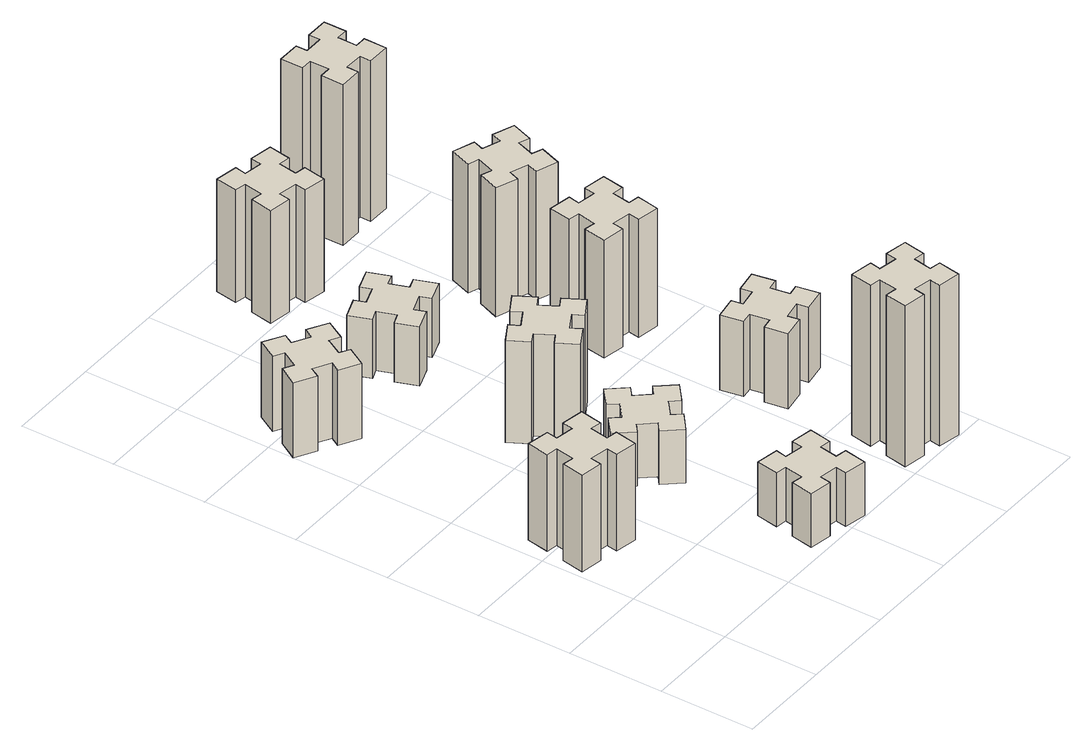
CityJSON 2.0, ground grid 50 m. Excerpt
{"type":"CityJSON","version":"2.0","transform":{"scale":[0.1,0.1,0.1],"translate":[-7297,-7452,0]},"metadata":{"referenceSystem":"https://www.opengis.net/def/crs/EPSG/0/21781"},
"CityObjects":{
"building1":{"type":"Building","attributes":{"class":"1000","function":"1000","usage":"1000","yearOfConstruction":2016,"roofType":"1000","measuredHeight":54,"storeysAboveGround":30,"storeysBelowGround":0},"geometry":[{"type":"Solid","lod":"1","boundaries":[[[[0,1,2,3,4,5,6,7,8,9,10,11,12,13,14,15,16,17,18,19]],[[17,16,20,21]],[[16,15,22,20]],[[15,14,23,22]],[[14,13,24,23]],[[13,12,25,24]],[[12,11,26,25]],[[11,10,27,26]],[[10,9,28,27]],[[9,8,29,28]],[[8,7,30,29]],[[7,6,31,30]],[[6,5,32,31]],[[5,4,33,32]],[[4,3,34,33]],[[3,2,35,34]],[[2,1,36,35]],[[1,0,37,36]],[[0,19,38,37]],[[19,18,39,38]],[[18,17,21,39]],[[24,25,26,27,28,29,30,31,32,33,34,35,36,37,38,39,21,20,22,23]]]]}]},
"building2":{"type":"Building","attributes":{"class":"1000","function":"1000","usage":"1000","yearOfConstruction":2016,"roofType":"1000","measuredHeight":42,"storeysAboveGround":30,"storeysBelowGround":0},"geometry":[{"type":"Solid","lod":"1","boundaries":[[[[40,41,42,43,44,45,46,47,48,49,50,51,52,53,54,55,56,57,58,59]],[[57,56,60,61]],[[56,55,62,60]],[[55,54,63,62]],[[54,53,64,63]],[[53,52,65,64]],[[52,51,66,65]],[[51,50,67,66]],[[50,49,68,67]],[[49,48,69,68]],[[48,47,70,69]],[[47,46,71,70]],[[46,45,72,71]],[[45,44,73,72]],[[44,43,74,73]],[[43,42,75,74]],[[42,41,76,75]],[[41,40,77,76]],[[40,59,78,77]],[[59,58,79,78]],[[58,57,61,79]],[[64,65,66,67,68,69,70,71,72,73,74,75,76,77,78,79,61,60,62,63]]]]}]},
"building3":{"type":"Building","attributes":{"class":"1000","function":"1000","usage":"1000","yearOfConstruction":2016,"roofType":"1000","measuredHeight":30,"storeysAboveGround":30,"storeysBelowGround":0},"geometry":[{"type":"Solid","lod":"1","boundaries":[[[[80,81,82,83,84,85,86,87,88,89,90,91,92,93,94,95,96,97,98,99]],[[97,96,100,101]],[[96,95,102,100]],[[95,94,103,102]],[[94,93,104,103]],[[93,92,105,104]],[[92,91,106,105]],[[91,90,107,106]],[[90,89,108,107]],[[89,88,109,108]],[[88,87,110,109]],[[87,86,111,110]],[[86,85,112,111]],[[85,84,113,112]],[[84,83,114,113]],[[83,82,115,114]],[[82,81,116,115]],[[81,80,117,116]],[[80,99,118,117]],[[99,98,119,118]],[[98,97,101,119]],[[104,105,106,107,108,109,110,111,112,113,114,115,116,117,118,119,101,100,102,103]]]]}]},
"building4":{"type":"Building","attributes":{"class":"1000","function":"1000","usage":"1000","yearOfConstruction":2016,"roofType":"1000","measuredHeight":30,"storeysAboveGround":30,"storeysBelowGround":0},"geometry":[{"type":"Solid","lod":"1","boundaries":[[[[120,121,122,123,124,125,126,127,128,129,130,131,132,133,134,135,136,137,138,139]],[[137,136,140,141]],[[136,135,142,140]],[[135,134,143,142]],[[134,133,144,143]],[[133,132,145,144]],[[132,131,146,145]],[[131,130,147,146]],[[130,129,148,147]],[[129,128,149,148]],[[128,127,150,149]],[[127,126,151,150]],[[126,125,152,151]],[[125,124,153,152]],[[124,123,154,153]],[[123,122,155,154]],[[122,121,156,155]],[[121,120,157,156]],[[120,139,158,157]],[[139,138,159,158]],[[138,137,141,159]],[[144,145,146,147,148,149,150,151,152,153,154,155,156,157,158,159,141,140,142,143]]]]}]},
"building5":{"type":"Building","attributes":{"class":"1000","function":"1000","usage":"1000","yearOfConstruction":2016,"roofType":"1000","measuredHeight":57,"storeysAboveGround":30,"storeysBelowGround":0},"geometry":[{"type":"Solid","lod":"1","boundaries":[[[[160,161,162,163,164,165,166,167,168,169,170,171,172,173,174,175,176,177,178,179]],[[177,176,180,181]],[[176,175,182,180]],[[175,174,183,182]],[[174,173,184,183]],[[173,172,185,184]],[[172,171,186,185]],[[171,170,187,186]],[[170,169,188,187]],[[169,168,189,188]],[[168,167,190,189]],[[167,166,191,190]],[[166,165,192,191]],[[165,164,193,192]],[[164,163,194,193]],[[163,162,195,194]],[[162,161,196,195]],[[161,160,197,196]],[[160,179,198,197]],[[179,178,199,198]],[[178,177,181,199]],[[184,185,186,187,188,189,190,191,192,193,194,195,196,197,198,199,181,180,182,183]]]]}]},
"building6":{"type":"Building","attributes":{"class":"1000","function":"1000","usage":"1000","yearOfConstruction":2016,"roofType":"1000","measuredHeight":33,"storeysAboveGround":30,"storeysBelowGround":0},"geometry":[{"type":"Solid","lod":"1","boundaries":[[[[200,201,202,203,204,205,206,207,208,209,210,211,212,213,214,215,216,217,218,219]],[[217,216,220,221]],[[216,215,222,220]],[[215,214,223,222]],[[214,213,224,223]],[[213,212,225,224]],[[212,211,226,225]],[[211,210,227,226]],[[210,209,228,227]],[[209,208,229,228]],[[208,207,230,229]],[[207,206,231,230]],[[206,205,232,231]],[[205,204,233,232]],[[204,203,234,233]],[[203,202,235,234]],[[202,201,236,235]],[[201,200,237,236]],[[200,219,238,237]],[[219,218,239,238]],[[218,217,221,239]],[[224,225,226,227,228,229,230,231,232,233,234,235,236,237,238,239,221,220,222,223]]]]}]},
"building7":{"type":"Building","attributes":{"class":"1000","function":"1000","usage":"1000","yearOfConstruction":2016,"roofType":"1000","measuredHeight":90,"storeysAboveGround":30,"storeysBelowGround":0},"geometry":[{"type":"Solid","lod":"1","boundaries":[[[[240,241,242,243,244,245,246,247,248,249,250,251,252,253,254,255,256,257,258,259]],[[257,256,260,261]],[[256,255,262,260]],[[255,254,263,262]],[[254,253,264,263]],[[253,252,265,264]],[[252,251,266,265]],[[251,250,267,266]],[[250,249,268,267]],[[249,248,269,268]],[[248,247,270,269]],[[247,246,271,270]],[[246,245,272,271]],[[245,244,273,272]],[[244,243,274,273]],[[243,242,275,274]],[[242,241,276,275]],[[241,240,277,276]],[[240,259,278,277]],[[259,258,279,278]],[[258,257,261,279]],[[264,265,266,267,268,269,270,271,272,273,274,275,276,277,278,279,261,260,262,263]]]]}]},
"building8":{"type":"Building","attributes":{"class":"1000","function":"1000","usage":"1000","yearOfConstruction":2016,"roofType":"1000","measuredHeight":63,"storeysAboveGround":30,"storeysBelowGround":0},"geometry":[{"type":"Solid","lod":"1","boundaries":[[[[280,281,282,283,284,285,286,287,288,289,290,291,292,293,294,295,296,297,298,299]],[[297,296,300,301]],[[296,295,302,300]],[[295,294,303,302]],[[294,293,304,303]],[[293,292,305,304]],[[292,291,306,305]],[[291,290,307,306]],[[290,289,308,307]],[[289,288,309,308]],[[288,287,310,309]],[[287,286,311,310]],[[286,285,312,311]],[[285,284,313,312]],[[284,283,314,313]],[[283,282,315,314]],[[282,281,316,315]],[[281,280,317,316]],[[280,299,318,317]],[[299,298,319,318]],[[298,297,301,319]],[[304,305,306,307,308,309,310,311,312,313,314,315,316,317,318,319,301,300,302,303]]]]}]},
"building9":{"type":"Building","attributes":{"class":"1000","function":"1000","usage":"1000","yearOfConstruction":2016,"roofType":"1000","measuredHeight":42,"storeysAboveGround":30,"storeysBelowGround":0},"geometry":[{"type":"Solid","lod":"1","boundaries":[[[[320,321,322,323,324,325,326,327,328,329,330,331,332,333,334,335,336,337,338,339]],[[337,336,340,341]],[[336,335,342,340]],[[335,334,343,342]],[[334,333,344,343]],[[333,332,345,344]],[[332,331,346,345]],[[331,330,347,346]],[[330,329,348,347]],[[329,328,349,348]],[[328,327,350,349]],[[327,326,351,350]],[[326,325,352,351]],[[325,324,353,352]],[[324,323,354,353]],[[323,322,355,354]],[[322,321,356,355]],[[321,320,357,356]],[[320,339,358,357]],[[339,338,359,358]],[[338,337,341,359]],[[344,345,346,347,348,349,350,351,352,353,354,355,356,357,358,359,341,340,342,343]]]]}]},
"building10":{"type":"Building","attributes":{"class":"1000","function":"1000","usage":"1000","yearOfConstruction":2016,"roofType":"1000","measuredHeight":66,"storeysAboveGround":30,"storeysBelowGround":0},"geometry":[{"type":"Solid","lod":"1","boundaries":[[[[360,361,362,363,364,365,366,367,368,369,370,371,372,373,374,375,376,377,378,379]],[[377,376,380,381]],[[376,375,382,380]],[[375,374,383,382]],[[374,373,384,383]],[[373,372,385,384]],[[372,371,386,385]],[[371,370,387,386]],[[370,369,388,387]],[[369,368,389,388]],[[368,367,390,389]],[[367,366,391,390]],[[366,365,392,391]],[[365,364,393,392]],[[364,363,394,393]],[[363,362,395,394]],[[362,361,396,395]],[[361,360,397,396]],[[360,379,398,397]],[[379,378,399,398]],[[378,377,381,399]],[[384,385,386,387,388,389,390,391,392,393,394,395,396,397,398,399,381,380,382,383]]]]}]},
"building11":{"type":"Building","attributes":{"class":"1000","function":"1000","usage":"1000","yearOfConstruction":2016,"roofType":"1000","measuredHeight":72,"storeysAboveGround":30,"storeysBelowGround":0},"geometry":[{"type":"Solid","lod":"1","boundaries":[[[[400,401,402,403,404,405,406,407,408,409,410,411,412,413,414,415,416,417,418,419]],[[417,416,420,421]],[[416,415,422,420]],[[415,414,423,422]],[[414,413,424,423]],[[413,412,425,424]],[[412,411,426,425]],[[411,410,427,426]],[[410,409,428,427]],[[409,408,429,428]],[[408,407,430,429]],[[407,406,431,430]],[[406,405,432,431]],[[405,404,433,432]],[[404,403,434,433]],[[403,402,435,434]],[[402,401,436,435]],[[401,400,437,436]],[[400,419,438,437]],[[419,418,439,438]],[[418,417,421,439]],[[424,425,426,427,428,429,430,431,432,433,434,435,436,437,438,439,421,420,422,423]]]]}]},
"building12":{"type":"Building","attributes":{"class":"1000","function":"1000","usage":"1000","yearOfConstruction":2016,"roofType":"1000","measuredHeight":90,"storeysAboveGround":30,"storeysBelowGround":0},"geometry":[{"type":"Solid","lod":"1","boundaries":[[[[440,441,442,443,444,445,446,447,448,449,450,451,452,453,454,455,456,457,458,459]],[[457,456,460,461]],[[456,455,462,460]],[[455,454,463,462]],[[454,453,464,463]],[[453,452,465,464]],[[452,451,466,465]],[[451,450,467,466]],[[450,449,468,467]],[[449,448,469,468]],[[448,447,470,469]],[[447,446,471,470]],[[446,445,472,471]],[[445,444,473,472]],[[444,443,474,473]],[[443,442,475,474]],[[442,441,476,475]],[[441,440,477,476]],[[440,459,478,477]],[[459,458,479,478]],[[458,457,461,479]],[[464,465,466,467,468,469,470,471,472,473,474,475,476,477,478,479,461,460,462,463]]]]}]}
},
"vertices":[
[335,877,0],[352,975,0],[411,965,0],[432,1083,0],[314,1104,0],[304,1045,0],[205,1062,0],[216,1121,0],[97,1142,0],[77,1024,0],[136,1014,0],[118,915,0],[59,926,0],[38,807,0],[157,787,0],[167,846,0],[265,828,0],[255,769,0],[373,748,0],[394,867,0],[265,828,540],[255,769,540],[167,846,540],[157,787,540],[38,807,540],[59,926,540],[118,915,540],[136,1014,540],[77,1024,540],[97,1142,540],[216,1121,540],[205,1062,540],[304,1045,540],[314,1104,540],[432,1083,540],[411,965,540],[352,975,540],[335,877,540],[394,867,540],[373,748,540],
[306,2327,0],[356,2414,0],[408,2384,0],[468,2488,0],[364,2548,0],[334,2496,0],[247,2546,0],[277,2598,0],[173,2658,0],[113,2554,0],[165,2524,0],[115,2437,0],[63,2467,0],[3,2363,0],[107,2303,0],[137,2355,0],[224,2305,0],[194,2253,0],[298,2193,0],[358,2297,0],[224,2305,420],[194,2253,420],[137,2355,420],[107,2303,420],[3,2363,420],[63,2467,420],[115,2437,420],[165,2524,420],[113,2554,420],[173,2658,420],[277,2598,420],[247,2546,420],[334,2496,420],[364,2548,420],[468,2488,420],[408,2384,420],[356,2414,420],[306,2327,420],[358,2297,420],[298,2193,420],
[876,274,0],[858,175,0],[799,186,0],[778,67,0],[897,47,0],[907,106,0],[1005,88,0],[995,29,0],[1113,8,0],[1134,127,0],[1075,137,0],[1092,235,0],[1151,225,0],[1172,343,0],[1054,364,0],[1044,305,0],[945,322,0],[956,381,0],[837,402,0],[817,284,0],[945,322,300],[956,381,300],[1044,305,300],[1054,364,300],[1172,343,300],[1151,225,300],[1092,235,300],[1075,137,300],[1134,127,300],[1113,8,300],[995,29,300],[1005,88,300],[907,106,300],[897,47,300],[778,67,300],[799,186,300],[858,175,300],[876,274,300],[817,284,300],[837,402,300],
[908,929,0],[984,993,0],[1023,947,0],[1115,1024,0],[1038,1116,0],[992,1078,0],[927,1154,0],[973,1193,0],[896,1285,0],[804,1208,0],[843,1162,0],[766,1097,0],[728,1143,0],[636,1066,0],[713,974,0],[759,1013,0],[823,936,0],[777,898,0],[854,806,0],[946,883,0],[823,936,300],[777,898,300],[759,1013,300],[713,974,300],[636,1066,300],[728,1143,300],[766,1097,300],[843,1162,300],[804,1208,300],[896,1285,300],[973,1193,300],[927,1154,300],[992,1078,300],[1038,1116,300],[1115,1024,300],[1023,947,300],[984,993,300],[908,929,300],[946,883,300],[854,806,300],
[864,1706,0],[777,1656,0],[747,1708,0],[643,1648,0],[703,1544,0],[755,1574,0],[805,1487,0],[753,1457,0],[813,1353,0],[917,1413,0],[887,1465,0],[974,1515,0],[1004,1463,0],[1108,1523,0],[1048,1627,0],[996,1597,0],[946,1684,0],[998,1714,0],[938,1818,0],[834,1758,0],[946,1684,570],[998,1714,570],[996,1597,570],[1048,1627,570],[1108,1523,570],[1004,1463,570],[974,1515,570],[887,1465,570],[917,1413,570],[813,1353,570],[753,1457,570],[805,1487,570],[755,1574,570],[703,1544,570],[643,1648,570],[747,1708,570],[777,1656,570],[864,1706,570],[834,1758,570],[938,1818,570],
[866,2305,0],[960,2339,0],[980,2283,0],[1093,2324,0],[1052,2437,0],[996,2416,0],[962,2510,0],[1018,2530,0],[977,2643,0],[864,2602,0],[885,2546,0],[791,2512,0],[770,2568,0],[657,2527,0],[699,2414,0],[755,2435,0],[789,2341,0],[733,2320,0],[774,2207,0],[887,2249,0],[789,2341,330],[733,2320,330],[755,2435,330],[699,2414,330],[657,2527,330],[770,2568,330],[791,2512,330],[885,2546,330],[864,2602,330],[977,2643,330],[1018,2530,330],[962,2510,330],[996,2416,330],[1052,2437,330],[1093,2324,330],[980,2283,330],[960,2339,330],[866,2305,330],[887,2249,330],[774,2207,330],
[1784,305,0],[1685,322,0],[1696,381,0],[1577,402,0],[1557,284,0],[1616,274,0],[1598,175,0],[1539,186,0],[1518,67,0],[1637,47,0],[1647,106,0],[1745,88,0],[1735,29,0],[1853,8,0],[1874,127,0],[1815,137,0],[1832,235,0],[1891,225,0],[1912,343,0],[1794,364,0],[1832,235,900],[1891,225,900],[1815,137,900],[1874,127,900],[1853,8,900],[1735,29,900],[1745,88,900],[1647,106,900],[1637,47,900],[1518,67,900],[1539,186,900],[1598,175,900],[1616,274,900],[1557,284,900],[1577,402,900],[1696,381,900],[1685,322,900],[1784,305,900],[1794,364,900],[1912,343,900],
[876,3234,0],[858,3135,0],[799,3146,0],[778,3027,0],[897,3007,0],[907,3066,0],[1005,3048,0],[995,2989,0],[1113,2968,0],[1134,3087,0],[1075,3097,0],[1092,3195,0],[1151,3185,0],[1172,3303,0],[1054,3324,0],[1044,3265,0],[945,3282,0],[956,3341,0],[837,3362,0],[817,3244,0],[945,3282,630],[956,3341,630],[1044,3265,630],[1054,3324,630],[1172,3303,630],[1151,3185,630],[1092,3195,630],[1075,3097,630],[1134,3087,630],[1113,2968,630],[995,2989,630],[1005,3048,630],[907,3066,630],[897,3007,630],[778,3027,630],[799,3146,630],[858,3135,630],[876,3234,630],[817,3244,630],[837,3362,630],
[1685,828,0],[1784,846,0],[1794,787,0],[1912,807,0],[1891,926,0],[1832,915,0],[1815,1014,0],[1874,1024,0],[1853,1142,0],[1735,1121,0],[1745,1062,0],[1647,1045,0],[1637,1104,0],[1518,1083,0],[1539,965,0],[1598,975,0],[1616,877,0],[1557,867,0],[1577,748,0],[1696,769,0],[1616,877,420],[1557,867,420],[1598,975,420],[1539,965,420],[1518,1083,420],[1637,1104,420],[1647,1045,420],[1745,1062,420],[1735,1121,420],[1853,1142,420],[1874,1024,420],[1815,1014,420],[1832,915,420],[1891,926,420],[1912,807,420],[1794,787,420],[1784,846,420],[1685,828,420],[1696,769,420],[1577,748,420],
[1547,1686,0],[1645,1668,0],[1635,1609,0],[1753,1588,0],[1774,1707,0],[1715,1717,0],[1732,1815,0],[1791,1805,0],[1812,1923,0],[1694,1944,0],[1684,1885,0],[1585,1902,0],[1596,1961,0],[1477,1982,0],[1457,1864,0],[1516,1854,0],[1498,1755,0],[1439,1766,0],[1418,1647,0],[1537,1627,0],[1498,1755,660],[1439,1766,660],[1516,1854,660],[1457,1864,660],[1477,1982,660],[1596,1961,660],[1585,1902,660],[1684,1885,660],[1694,1944,660],[1812,1923,660],[1791,1805,660],[1732,1815,660],[1715,1717,660],[1774,1707,660],[1753,1588,660],[1635,1609,660],[1645,1668,660],[1547,1686,660],[1537,1627,660],[1418,1647,660],
[1700,2412,0],[1606,2446,0],[1627,2502,0],[1514,2543,0],[1473,2430,0],[1529,2410,0],[1495,2316,0],[1439,2337,0],[1397,2224,0],[1510,2183,0],[1531,2239,0],[1625,2205,0],[1604,2149,0],[1717,2107,0],[1758,2220,0],[1702,2241,0],[1736,2335,0],[1792,2314,0],[1833,2427,0],[1720,2468,0],[1736,2335,720],[1792,2314,720],[1702,2241,720],[1758,2220,720],[1717,2107,720],[1604,2149,720],[1625,2205,720],[1531,2239,720],[1510,2183,720],[1397,2224,720],[1439,2337,720],[1495,2316,720],[1529,2410,720],[1473,2430,720],[1514,2543,720],[1627,2502,720],[1606,2446,720],[1700,2412,720],[1720,2468,720],[1833,2427,720],
[1565,3155,0],[1665,3155,0],[1665,3095,0],[1785,3095,0],[1785,3215,0],[1725,3215,0],[1725,3315,0],[1785,3315,0],[1785,3435,0],[1665,3435,0],[1665,3375,0],[1565,3375,0],[1565,3435,0],[1445,3435,0],[1445,3315,0],[1505,3315,0],[1505,3215,0],[1445,3215,0],[1445,3095,0],[1565,3095,0],[1505,3215,900],[1445,3215,900],[1505,3315,900],[1445,3315,900],[1445,3435,900],[1565,3435,900],[1565,3375,900],[1665,3375,900],[1665,3435,900],[1785,3435,900],[1785,3315,900],[1725,3315,900],[1725,3215,900],[1785,3215,900],[1785,3095,900],[1665,3095,900],[1665,3155,900],[1565,3155,900],[1565,3095,900],[1445,3095,900]
]}
